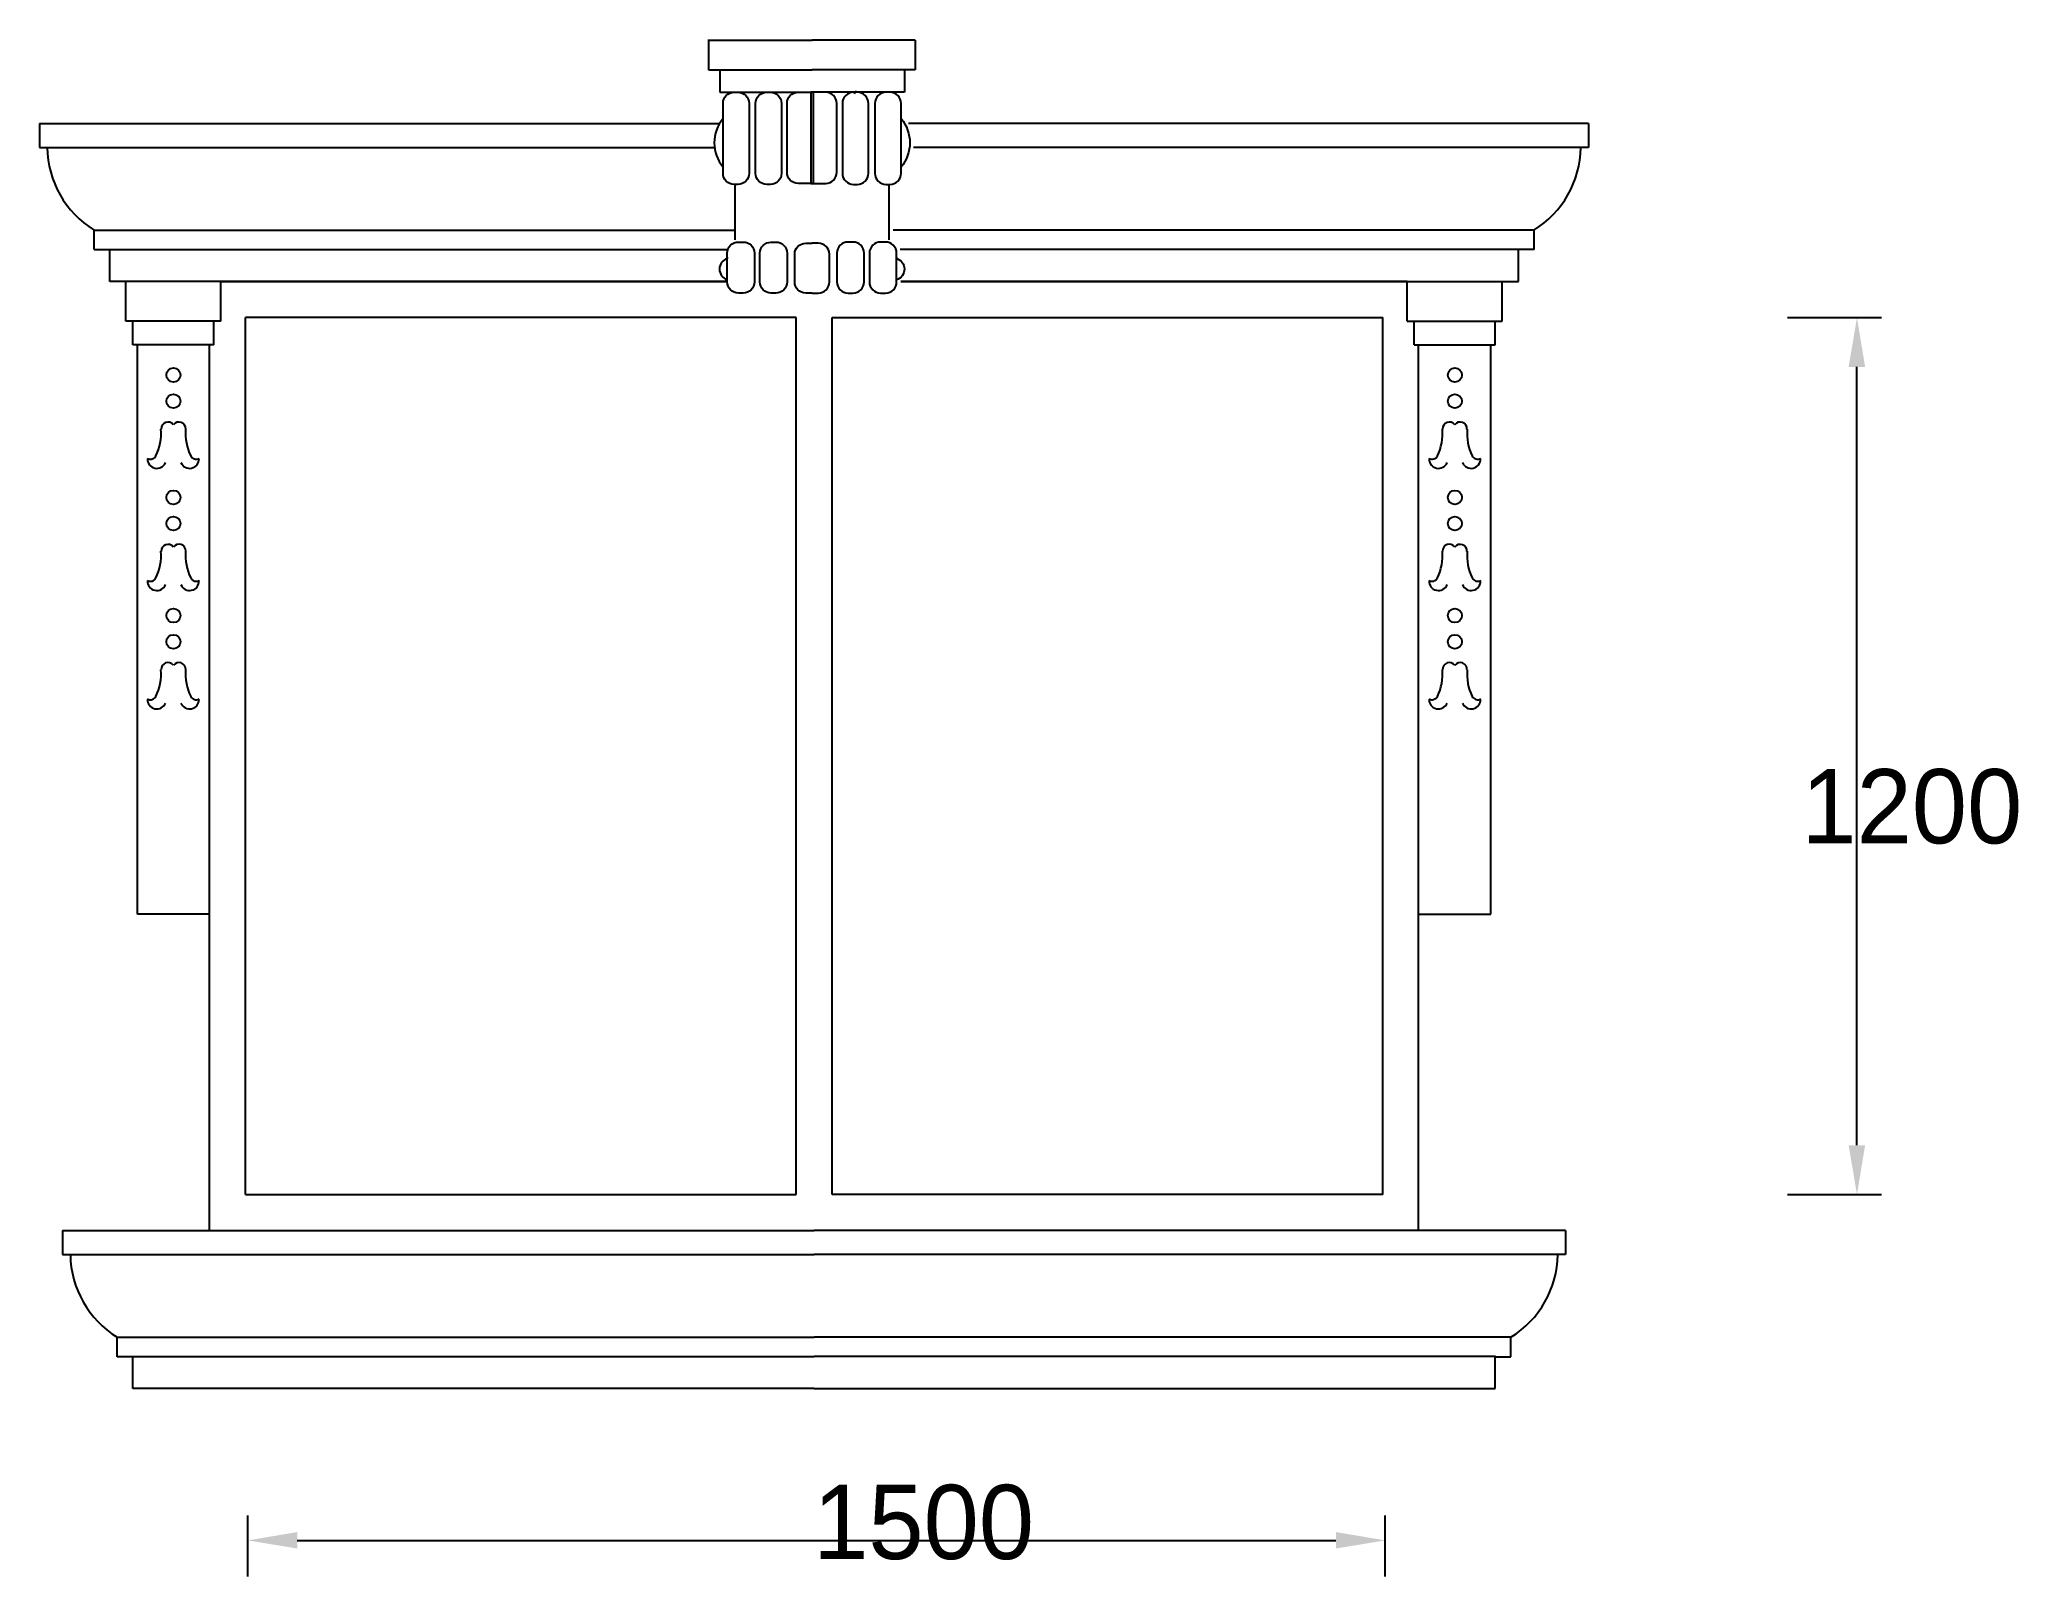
# Model space of a CAD drawing. Header units: metres. Extents: x 199.3 to 289.3, y -10.5 to 59.5.
import ezdxf

# ---------------------------------------------------------------- set-up
doc = ezdxf.new("R2010")
doc.units = ezdxf.units.M

msp = doc.modelspace()

# ---------------------------------------------------------------- linework, layer by layer
for p, q in [((229.71, 59.49), (229.71, 58.09)), ((229.73, 59.46), (234.43, 59.46)), ((239.12, 59.46), (234.43, 59.46)), ((239.12, 59.46), (239.12, 58.12)), ((229.73, 58.12), (234.43, 58.12)), ((230.23, 58.12), (230.23, 57.09)), ((239.12, 58.12), (234.43, 58.12)), ((239.12, 58.12), (237.49, 58.12)), ((238.63, 58.12), (238.63, 57.09)), ((230.23, 57.09), (234.43, 57.09)), ((238.63, 57.09), (234.43, 57.09)), ((199.27, 55.67), (216.63, 55.67)), ((199.27, 55.67), (199.27, 54.58)), ((207.52, 55.67), (230.22, 55.67)), ((261.52, 55.67), (238.82, 55.67)), ((269.77, 55.67), (252.41, 55.67)), ((269.77, 55.67), (269.77, 54.58)), ((199.27, 54.58), (229.99, 54.58)), ((269.77, 54.58), (239.05, 54.58)), ((230.92, 52.89), (230.92, 50.37)), ((237.93, 52.89), (237.93, 50.37)), ((201.75, 50.81), (230.92, 50.81)), ((201.75, 49.93), (201.75, 50.81)), ((267.29, 50.81), (238.12, 50.81)), ((267.29, 49.93), (267.29, 50.81)), ((201.75, 49.93), (230.6, 49.93)), ((202.47, 48.47), (202.47, 49.91)), ((267.29, 49.93), (238.44, 49.93)), ((266.58, 48.47), (266.58, 49.91)), ((230.57, 48.47), (202.47, 48.47)), ((203.2, 46.67), (203.2, 48.48)), ((207.52, 46.67), (207.52, 48.48)), ((207.52, 48.48), (230.57, 48.48)), ((261.52, 48.48), (238.47, 48.48)), ((238.47, 48.47), (266.58, 48.47)), ((261.52, 46.67), (261.52, 48.48)), ((265.84, 46.67), (265.84, 48.48)), ((208.64, 6.91), (208.64, 46.84)), ((233.71, 46.84), (208.64, 46.84)), ((233.71, 6.91), (233.71, 46.84)), ((235.34, 46.84), (260.41, 46.84)), ((235.34, 6.91), (235.34, 46.84)), ((260.41, 6.91), (260.41, 46.84)), ((278.83, 46.84), (283.11, 46.84)), ((207.52, 46.67), (203.2, 46.67)), ((203.52, 45.59), (203.52, 46.67)), ((207.2, 45.59), (207.2, 46.67)), ((261.52, 46.67), (265.84, 46.67)), ((261.84, 45.59), (261.84, 46.67)), ((265.52, 45.59), (265.52, 46.67)), ((207.2, 45.59), (203.52, 45.59)), ((203.72, 19.67), (203.72, 45.59)), ((207, 5.28), (207, 45.59)), ((261.84, 45.59), (265.52, 45.59)), ((262.04, 5.28), (262.04, 45.59)), ((265.32, 19.67), (265.32, 45.59)), ((281.99, 9.16), (281.99, 44.59)), ((207, 19.67), (203.72, 19.67)), ((262.04, 19.67), (265.32, 19.67)), ((208.64, 6.91), (233.71, 6.91)), ((260.41, 6.91), (235.34, 6.91)), ((278.83, 6.91), (283.11, 6.91)), ((200.32, 5.28), (234.52, 5.28)), ((200.32, 5.28), (200.32, 4.18)), ((268.72, 5.28), (234.52, 5.28)), ((268.72, 5.28), (268.72, 4.18)), ((200.32, 4.18), (234.52, 4.18)), ((268.72, 4.18), (234.52, 4.18)), ((202.8, 0.42), (234.52, 0.42)), ((202.8, -0.48), (202.8, 0.42)), ((266.24, 0.42), (234.52, 0.42)), ((266.24, -0.48), (266.24, 0.42)), ((203.52, -0.48), (202.8, -0.48)), ((203.5, -0.46), (234.52, -0.46)), ((203.52, -1.92), (203.52, -0.48)), ((265.54, -0.46), (234.52, -0.46)), ((265.52, -1.92), (265.52, -0.48)), ((265.52, -0.48), (266.24, -0.48)), ((234.52, -1.92), (203.52, -1.92)), ((234.52, -1.92), (265.52, -1.92)), ((208.75, -10.47), (208.75, -7.7)), ((260.52, -10.47), (260.52, -7.7)), ((211, -8.83), (258.27, -8.83))]:
    msp.add_line(p, q)
for points in [[(230.38, 53.4), (230.38, 56.58, -0.41), (230.88, 57.09), (231.05, 57.09, -0.41), (231.56, 56.58), (231.56, 53.4, -0.41), (231.05, 52.89), (230.88, 52.89, -0.41)], [(231.86, 53.4), (231.86, 56.58, -0.41), (232.37, 57.09), (232.54, 57.09, -0.41), (233.04, 56.58), (233.04, 53.4, -0.41), (232.54, 52.89), (232.37, 52.89, -0.41)], [(233.29, 53.45), (233.29, 56.58, -0.41), (233.8, 57.09), (234.48, 57.09), (234.48, 52.94), (233.8, 52.94, -0.41)], [(235.56, 53.45), (235.56, 56.58, 0.41), (235.05, 57.09), (234.38, 57.09), (234.38, 52.94), (235.05, 52.94, 0.41)], [(237, 53.4), (237, 56.58, 0.41), (236.49, 57.09), (236.32, 57.09, 0.41), (235.81, 56.58), (235.81, 53.4, 0.41), (236.32, 52.89), (236.49, 52.89, 0.41)], [(238.48, 53.4), (238.48, 56.58, 0.41), (237.97, 57.09), (237.8, 57.09, 0.41), (237.29, 56.58), (237.29, 53.4, 0.41), (237.8, 52.89), (237.97, 52.89, 0.41)], [(230.57, 48.46), (230.57, 49.77, -0.41), (231.08, 50.27), (231.3, 50.27, -0.41), (231.81, 49.77), (231.81, 48.46, -0.41), (231.3, 47.95), (231.08, 47.95, -0.41)], [(232.06, 48.46), (232.06, 49.77, -0.41), (232.56, 50.27), (232.78, 50.27, -0.41), (233.29, 49.77), (233.29, 48.46, -0.41), (232.78, 47.95), (232.56, 47.95, -0.41)], [(236.8, 48.46), (236.8, 49.77, 0.41), (236.29, 50.27), (236.07, 50.27, 0.41), (235.56, 49.77), (235.56, 48.46, 0.41), (236.07, 47.95), (236.29, 47.95, 0.41)], [(238.28, 48.46), (238.28, 49.77, 0.41), (237.77, 50.27), (237.55, 50.27, 0.41), (237.04, 49.77), (237.04, 48.46, 0.41), (237.55, 47.95), (237.77, 47.95, 0.41)]]:
    msp.add_lwpolyline(points, format="xyb", close=True)
for points in [[(230.38, 55.9, 0.36), (230.38, 53.68, -2.02)], [(238.48, 55.9, -0.36), (238.48, 53.68, 2.02)], [(230.57, 49.58), (230.57, 49.53, 0.72), (230.57, 48.55, 0.03)], [(233.64, 48.46), (233.64, 49.72, -0.41), (234.14, 50.22), (234.43, 50.22)], [(235.22, 48.46), (235.22, 49.72, 0.41), (234.71, 50.22), (234.43, 50.22)], [(238.28, 49.58), (238.28, 49.53, -0.72), (238.28, 48.55, -0.03)], [(234.43, 47.95), (234.14, 47.95, -0.41), (233.64, 48.46)], [(234.43, 47.95), (234.71, 47.95, 0.41), (235.22, 48.46)]]:
    msp.add_lwpolyline(points, format="xyb")
for centre in [(205.36, 44.22), (263.69, 44.22), (205.36, 43.03), (263.69, 43.03), (205.36, 38.65), (263.69, 38.65), (205.36, 37.46), (263.69, 37.46), (205.36, 33.27), (263.69, 33.27), (205.36, 32.08), (263.69, 32.08)]:
    msp.add_circle(centre, 0.32)
for centre, radius, start, end in [((236.45, 57.02), 0.1, 90, 180), ((204.11, 54.64), 4.49, 180.85, 238.3), ((264.93, 54.64), 4.49, 301.7, 359.15), ((202.5, 41.56), 2.3, 333.69, 4.89), ((205.11, 41.77), 0.31, 37.7, 181.79), ((205.61, 41.77), 0.31, 357.34, 142.45), ((208.21, 41.56), 2.3, 175.11, 206.31), ((260.83, 41.56), 2.3, 333.69, 4.89), ((263.44, 41.77), 0.31, 37.55, 182.66), ((263.93, 41.77), 0.31, 358.21, 142.3), ((266.54, 41.56), 2.3, 175.11, 206.31), ((204.32, 40.67), 0.28, 241.4, 332.54), ((206.4, 40.67), 0.28, 207.46, 298.6), ((262.65, 40.67), 0.28, 241.4, 332.54), ((264.73, 40.67), 0.28, 207.46, 298.6), ((204.61, 40.4), 0.43, 177.5, 337.7), ((206.1, 40.4), 0.43, 202.3, 2.5), ((262.94, 40.4), 0.43, 177.5, 337.7), ((264.43, 40.4), 0.43, 202.3, 2.5), ((202.5, 36), 2.3, 333.69, 4.89), ((205.11, 36.2), 0.31, 37.7, 181.79), ((205.61, 36.21), 0.31, 357.34, 142.45), ((208.21, 36), 2.3, 175.11, 206.31), ((260.83, 36), 2.3, 333.69, 4.89), ((263.44, 36.21), 0.31, 37.55, 182.66), ((263.93, 36.2), 0.31, 358.21, 142.3), ((266.54, 36), 2.3, 175.11, 206.31), ((204.61, 34.84), 0.43, 177.5, 337.7), ((204.32, 35.11), 0.28, 241.4, 332.54), ((206.1, 34.84), 0.43, 202.3, 2.5), ((206.4, 35.11), 0.28, 207.46, 298.6), ((262.94, 34.84), 0.43, 177.5, 337.7), ((262.65, 35.11), 0.28, 241.4, 332.54), ((264.43, 34.84), 0.43, 202.3, 2.5), ((264.73, 35.11), 0.28, 207.46, 298.6), ((202.5, 30.61), 2.3, 333.69, 4.89), ((205.11, 30.82), 0.31, 37.7, 181.79), ((205.61, 30.82), 0.31, 357.34, 142.45), ((208.21, 30.61), 2.3, 175.11, 206.31), ((260.83, 30.61), 2.3, 333.69, 4.89), ((263.44, 30.82), 0.31, 37.55, 182.66), ((263.93, 30.82), 0.31, 358.21, 142.3), ((266.54, 30.61), 2.3, 175.11, 206.31), ((204.61, 29.45), 0.43, 177.5, 337.7), ((204.32, 29.72), 0.28, 241.4, 332.54), ((206.1, 29.45), 0.43, 202.3, 2.5), ((206.4, 29.72), 0.28, 207.46, 298.6), ((262.94, 29.45), 0.43, 177.5, 337.7), ((262.65, 29.72), 0.28, 241.4, 332.54), ((264.43, 29.45), 0.43, 202.3, 2.5), ((264.73, 29.72), 0.28, 207.46, 298.6), ((205.16, 4.24), 4.49, 180.85, 238.3), ((263.88, 4.24), 4.49, 301.7, 359.15)]:
    msp.add_arc(centre, radius, start, end)
for points in [[(281.61, 44.59), (282.36, 44.59), (281.99, 46.84)], [(281.61, 9.16), (282.36, 9.16), (281.99, 6.91)], [(211, -8.45), (211, -9.2), (208.75, -8.83)], [(258.27, -8.45), (258.27, -9.2), (260.52, -8.83)]]:
    msp.add_solid(points)

# ---------------------------------------------------------------- texts
at = {"char_height": 3.38, "attachment_point": 1}
for s, insert in [('\\A1;1200', (279.46, 26.28)), ('\\A1;1500', (234.48, -6.3))]:
    msp.add_mtext(s, dxfattribs=dict(at, insert=insert))

doc.saveas('drawing.dxf')
